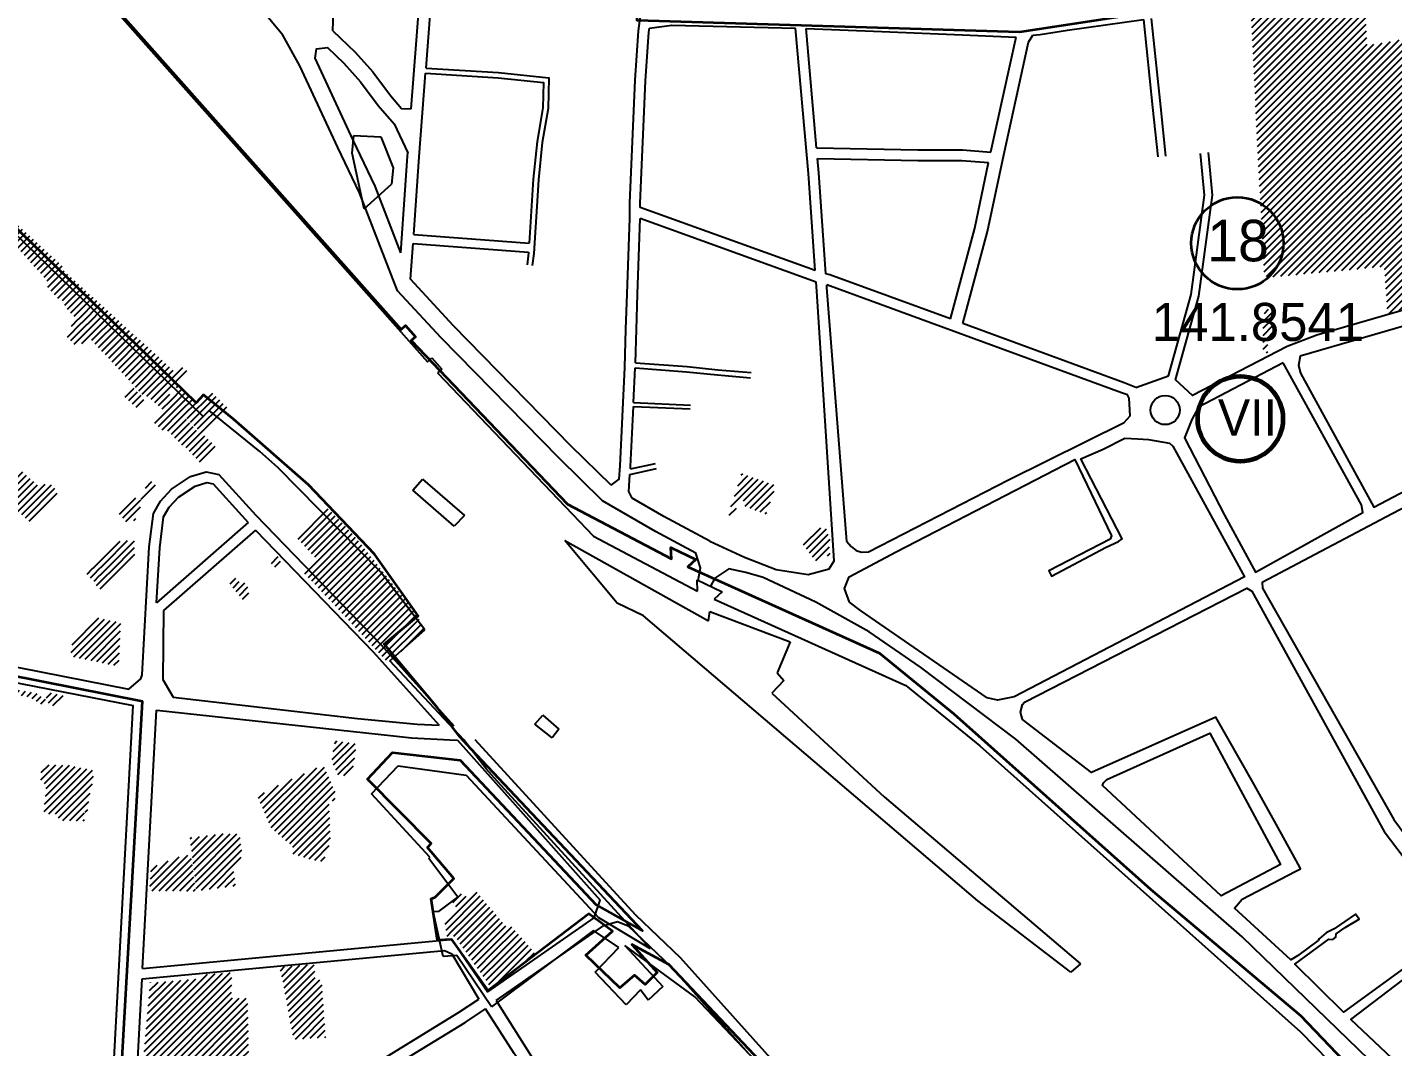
# Model space of a CAD drawing. Header units: millimetres. Extents: x 1378883 to 1389511, y 5662980 to 5673292.
# Drawn here: x 1384605 to 1385648, y 5667814 to 5668593 of the extents above; entities that cross this region are included whole.
import ezdxf
from ezdxf.enums import TextEntityAlignment as Align

# ---------------------------------------------------------------- set-up
doc = ezdxf.new("R2010")
doc.units = ezdxf.units.MM
doc.layers.add('_5Інше', color=252, linetype='Continuous', lineweight=25)
for name, color, linetype in [('N-raion', 1, 'Continuous'), ('zona', 3, 'Continuous'), ('вулиці', 7, 'Continuous'), ('ВулНазва', 7, 'Continuous'), ('КартаСкан', 252, 'Continuous'), ('район', 6, 'Continuous')]:
    doc.layers.add(name, color=color, linetype=linetype)
doc.layers.get('ВулНазва').off()
picture_1 = doc.add_image_def('image1.tif', size_in_pixel=(29607, 29619))
pattern_1 = [(45, (2.406558737158775, 2.800800597295165), (-2.651650429449553, 2.651650429449553), [])]

# ---------------------------------------------------------------- blocks, each defined once
blk = doc.blocks.new('ЛвЗд')
at = {"layer": '_5Інше', "color": 204, "linetype": 'Continuous'}
for points in [[(47723.211, 26396.857), (47977.07900000001, 26107.139)], [(47920.638, 26266.963), (47922.00900000001, 26280.367)], [(47922.00900000001, 26280.367), (47942.67099999999, 26279.36)], [(47942.67099999999, 26279.36), (47951.894, 26255.607)], [(47929.485, 26224.367), (47920.638, 26266.963)], [(47951.894, 26255.607), (47950.462, 26243.084)], [(47805.651, 26066.481), (47624.72, 26243.919)], [(47929.485, 26224.367), (47950.462, 26243.084)], [(47977.07900000001, 26107.139), (47980.455, 26110.157)], [(47980.455, 26110.157), (47988.05, 26101.638)], [(47988.05, 26101.638), (47984.657, 26098.665)], [(47984.657, 26098.665), (48103.333, 25973.135)], [(47810.065, 26071.1), (47805.651, 26066.481)], [(47848.732, 26039.341), (47810.065, 26071.1)], [(47862.416, 26027.223), (47848.732, 26039.341)], [(47940.318, 25947.027), (47862.416, 26027.223)], [(47965.281, 26009.154), (47972.731, 26017.561)], [(47972.731, 26017.561), (48004.843, 25989.514)], [(47996.712, 25981.399), (47965.281, 26009.154)], [(48004.843, 25989.514), (47996.712, 25981.399)], [(48103.333, 25973.135), (48182.492, 25930.781)], [(48081.334, 25969.974), (48190.656, 25908.091)], [(48120.926, 25922.055), (48081.334, 25969.974)], [(47974.058, 25902.431), (47940.318, 25947.027)], [(48182.492, 25930.781), (48182.113, 25939.35)], [(48182.113, 25939.35), (48201.209, 25930.223)], [(48201.209, 25930.223), (48195.137, 25924.531)], [(48141.09, 25912.124), (48120.926, 25922.055)], [(48195.137, 25924.531), (48341.191, 25857.844)], [(48395.236, 25692.797), (48141.09, 25912.124)], [(48190.656, 25908.091), (48191.819, 25915.101)], [(48191.819, 25915.101), (48252.944, 25891.487)], [(47947.158, 25878.927), (47974.058, 25902.431)], [(48252.944, 25891.487), (48243, 25868)], [(48003.117, 25818.085), (47947.158, 25878.927)], [(48243, 25868), (48248, 25862)], [(48248, 25862), (48238.831, 25852.455)], [(48341.191, 25857.844), (48397.476, 25811.159)], [(48238.831, 25852.455), (48324.055, 25772.778)], [(48057.653, 25829.754), (48063.573, 25836.742)], [(48063.573, 25836.742), (48075.79, 25825.909)], [(48070.837, 25819.377), (48057.653, 25829.754)], [(48075.79, 25825.909), (48070.837, 25819.377)], [(48020.106, 25795.81), (48003.117, 25818.085)], [(48397.476, 25811.159), (48641.138, 25591.431)], [(47932.523, 25777.357), (47952.968, 25798.506)], [(47952.968, 25798.506), (48004.867, 25791.225)], [(48028.653, 25786.214), (48020.106, 25795.81)], [(48004.867, 25791.225), (48105.291, 25681.834)], [(48144.53, 25658.031), (48028.653, 25786.214)], [(47976.808, 25728.749), (47932.523, 25777.357)], [(48324.055, 25772.778), (48473.32, 25644.379)], [(47975.865, 25727.78), (47976.808, 25728.749)], [(47998, 25698), (47975.865, 25727.78)], [(47983.539, 25687.267), (47998, 25698)], [(48465.99400000001, 25637.95), (48395.236, 25692.797)], [(47979.02099999999, 25687.082), (47983.539, 25687.267)], [(47986.524, 25652.809), (47979.02099999999, 25687.082)], [(48105.291, 25681.834), (48144.53, 25658.031)], [(48101.48, 25671.97), (48023.101, 25614.147)], [(48120.70099999999, 25658.752), (48101.48, 25671.97)], [(48178.627, 25620.756), (48125.331, 25660.334)], [(48125.331, 25660.334), (48154.11900000001, 25628.889)], [(47996.795, 25653.33), (47986.524, 25652.809)], [(48023.101, 25614.147), (47996.795, 25653.33)], [(48102.637, 25640.171), (48120.70099999999, 25658.752)], [(48126, 25615), (48102.637, 25640.171)], [(48473.32, 25644.379), (48465.99400000001, 25637.95)], [(48154.11900000001, 25628.889), (48142.845, 25618.459)], [(48136.978, 25626.307), (48126, 25615)], [(48142.845, 25618.459), (48136.978, 25626.307)], [(48363.023, 25423.8), (48178.627, 25620.756)], [(48641.138, 25591.431), (49033.371, 25184.782)]]:
    blk.add_lwpolyline(points, dxfattribs=at)

msp = doc.modelspace()

# ---------------------------------------------------------------- hatches: boundary and pattern name
at = {"layer": 'вулиці', "lineweight": -2}
h = msp.add_hatch(dxfattribs=at)
h.set_pattern_fill('ANSI31', color=5, scale=30, style=0)
h.set_pattern_definition(pattern_1)
h.paths.add_polyline_path([(1385644.215558737, 5668373.873800598), (1385750.742558633, 5668405.18280055), (1385795.098558737, 5668418.373800597), (1385730.535558737, 5668595.217800597), (1385663.104558745, 5668584.982800598), (1385628.592558737, 5668579.014800597), (1385626.755558738, 5668617.6568006), (1385542.854558737, 5668607.653800596), (1385539.970558737, 5668604.630800597), (1385544.93255874, 5668500.810800568), (1385550.161558737, 5668402.930800596), (1385553.809558734, 5668401.833800597), (1385584.020558762, 5668404.729800612), (1385641.843394888, 5668410.049031804)])
h.paths.add_polyline_path([(1385633.651207706, 5668501.45515535), (1385668.651207706, 5668501.45515535), (1385668.651207706, 5668508.95515535), (1385633.651207706, 5668508.95515535)], flags=24)
h = msp.add_hatch(dxfattribs=at)
h.set_pattern_fill('ANSI31', color=2, scale=30, style=0)
h.set_pattern_definition(pattern_1)
h.paths.add_polyline_path([(1384679.891558726, 5668326.495800631), (1384685.656558752, 5668320.085800576), (1384693.535558736, 5668311.559800597), (1384694.797558737, 5668312.698800597), (1384697.588558737, 5668309.637800598), (1384703.242558737, 5668314.917800599), (1384703.443558737, 5668314.748800597), (1384717.618558737, 5668329.947800598), (1384631.814558737, 5668408.013800596), (1384633.275558737, 5668409.293800598), (1384554.933558743, 5668481.412800593), (1384482.347558737, 5668536.859800598), (1384477.342558743, 5668528.945800607), (1384472.083558737, 5668520.118800597), (1384465.003558737, 5668524.339800598), (1384461.181558737, 5668518.922800598), (1384508.595558728, 5668486.750800597), (1384513.29655876, 5668483.773800589), (1384515.858558737, 5668482.001800598), (1384520.187558737, 5668487.951800599), (1384522.346558737, 5668485.226800597), (1384529.605558737, 5668492.666800598), (1384535.203558737, 5668487.115800597), (1384535.909558736, 5668487.690800597), (1384538.389558737, 5668484.827800598), (1384539.284558737, 5668485.573800596), (1384541.825558737, 5668482.531800598), (1384542.621558737, 5668483.196800598), (1384562.786558737, 5668459.456800598), (1384564.456558737, 5668460.877800598), (1384615.173558748, 5668405.228800598), (1384621.011558737, 5668398.298800597), (1384619.173558726, 5668396.61580059), (1384618.765558737, 5668396.272800597), (1384629.376558737, 5668384.676800597), (1384630.429558737, 5668385.653800596), (1384633.139558737, 5668382.782800598), (1384632.354558737, 5668382.046800598), (1384635.145558738, 5668379.076800598), (1384634.797558737, 5668378.753800598), (1384643.106156303, 5668369.667708577), (1384643.693486121, 5668370.220116083), (1384648.840968128, 5668364.765664968), (1384650.649563422, 5668366.468225364), (1384653.444558737, 5668363.372800597), (1384651.676558737, 5668361.720800596), (1384654.567558737, 5668358.640800597), (1384652.054558737, 5668356.272800597), (1384652.819558759, 5668355.468800543), (1384656.235558686, 5668351.731800569)])
h = msp.add_hatch(dxfattribs=at)
h.set_pattern_fill('ANSI31', color=2, scale=30, style=0)
h.set_pattern_definition(pattern_1)
h.paths.add_polyline_path([(1384640.099558737, 5668362.993800596), (1384635.447558737, 5668358.611800598), (1384634.357558738, 5668357.584800597), (1384643.313558737, 5668348.045800596), (1384649.651558737, 5668354.019800596), (1384650.407558737, 5668353.204800598), (1384651.171558736, 5668353.980800591), (1384652.771558737, 5668355.431800597), (1384652.006558738, 5668356.235800598), (1384654.519558738, 5668358.603800597), (1384651.628558737, 5668361.683800596), (1384653.397558737, 5668363.335800597), (1384650.605558737, 5668366.426800597), (1384648.797558737, 5668364.724800597), (1384643.649558737, 5668370.178800597), (1384642.724558737, 5668369.308800597), (1384638.185558737, 5668365.040800597)])
h.paths.add_polyline_path([(1384638.367063939, 5668355.490801686), (1384652.533730605, 5668355.490801686), (1384652.533730605, 5668360.490801685), (1384638.367063939, 5668360.490801685)], flags=24)
h = msp.add_hatch(dxfattribs=at)
h.set_pattern_fill('ANSI31', color=2, scale=30, style=0)
h.set_pattern_definition(pattern_1)
h.paths.add_polyline_path([(1385556.725558737, 5668377.899800598), (1385550.501558737, 5668377.066800597), (1385550.153558737, 5668375.283800596), (1385549.149558737, 5668361.576800599), (1385549.266558737, 5668343.157800597), (1385552.757558737, 5668344.531800598), (1385552.704558737, 5668352.161800596), (1385551.881558737, 5668355.425800597), (1385557.940558737, 5668357.007800598), (1385556.336558737, 5668363.416800597)])
h.paths.add_polyline_path([(1385545.594805241, 5668359.996839017), (1385561.428138574, 5668359.996839017), (1385561.428138574, 5668364.996839016), (1385545.594805241, 5668364.996839016)], flags=9)
h = msp.add_hatch(dxfattribs=at)
h.set_pattern_fill('ANSI31', color=2, scale=30, style=0)
h.set_pattern_definition(pattern_1)
h.paths.add_polyline_path([(1384715.213540112, 5668306.628436585), (1384712.43354011, 5668309.489436578), (1384713.204091167, 5668310.425179632), (1384712.720558737, 5668310.922800598), (1384717.550897752, 5668316.788675604), (1384711.140509138, 5668323.00177761), (1384703.443558737, 5668314.748800597), (1384703.242558737, 5668314.917800597), (1384698.286558737, 5668309.932800597), (1384710.200558737, 5668299.334800596), (1384701.988558737, 5668290.977800598), (1384710.603558737, 5668283.077800598), (1384712.432558737, 5668284.610800597), (1384723.863558737, 5668273.059800596), (1384724.568558718, 5668273.764800605), (1384735.26824664, 5668283.92914116), (1384727.418558727, 5668292.494800589), (1384726.279558737, 5668293.826800598), (1384726.701070354, 5668294.250944606), (1384724.38354011, 5668296.552436578), (1384725.08854011, 5668297.23743658)])
h.paths.add_polyline_path([(1384720.911558739, 5668320.869800601), (1384722.856558729, 5668323.073800547), (1384728.441558736, 5668329.552800597), (1384721.827558737, 5668334.456800598), (1384717.618558737, 5668329.947800598), (1384711.140509138, 5668323.001777609), (1384717.550897751, 5668316.788675603)])
h.paths.add_polyline_path([(1384710.802825502, 5668290.192134336), (1384724.969492169, 5668290.192134336), (1384724.969492169, 5668295.192134335), (1384710.802825502, 5668295.192134335)], flags=24)
h.paths.add_polyline_path([(1384714.584560989, 5668269.053969086), (1384761.251227656, 5668269.053969086), (1384761.251227656, 5668276.553969086), (1384714.584560989, 5668276.553969086)], flags=9)
h = msp.add_hatch(dxfattribs=at)
h.set_pattern_fill('ANSI31', color=2, scale=30, style=0)
h.set_pattern_definition(pattern_1)
h.paths.add_polyline_path([(1384678.488558738, 5668311.616800598), (1384688.368558736, 5668302.483800597), (1384694.748558737, 5668309.160800599), (1384684.817558737, 5668318.811800596)])
h.paths.add_polyline_path([(1384679.629456726, 5668307.671881277), (1384693.796123392, 5668307.671881277), (1384693.796123392, 5668312.671881276), (1384679.629456726, 5668312.671881276)], flags=25)
h = msp.add_hatch(dxfattribs=at)
h.set_pattern_fill('ANSI31', color=2, scale=30, style=0)
h.set_pattern_definition(pattern_1)
h.paths.add_polyline_path([(1384718.047697121, 5668316.307165767), (1384712.43354011, 5668309.489436579), (1384715.213540105, 5668306.628436586), (1384725.08854011, 5668297.237436579), (1384724.383540109, 5668296.552436577), (1384727.273540093, 5668293.682436671), (1384739.91954011, 5668281.299436579), (1384751.969328983, 5668293.599264946), (1384743.895123499, 5668300.151852744), (1384739.508362294, 5668295.506975658)])
h.paths.add_polyline_path([(1384743.895123507, 5668300.151852741), (1384751.969328984, 5668293.599264949), (1384759.29254011, 5668301.07443658), (1384744.82454011, 5668315.24443658), (1384735.440540109, 5668305.659436578), (1384720.624540109, 5668319.436436578), (1384718.047697122, 5668316.307165767), (1384739.508362294, 5668295.506975658)])
h.paths.add_polyline_path([(1384729.911840603, 5668289.824453338), (1384749.911840603, 5668289.824453338), (1384749.911840603, 5668294.824453337), (1384729.911840603, 5668294.824453337)], flags=25)
h = msp.add_hatch(dxfattribs=at)
h.set_pattern_fill('ANSI31', color=2, scale=30, style=0)
h.set_pattern_definition(pattern_1)
h.paths.add_polyline_path([(1384724.568558738, 5668273.764800598), (1384738.110558738, 5668259.037800598), (1384750.558558736, 5668270.884800597), (1384739.987840544, 5668281.369154283), (1384739.91954011, 5668281.299436579), (1384736.266010721, 5668284.876983188)])
h.paths.add_polyline_path([(1384714.584560989, 5668269.053969086), (1384761.251227656, 5668269.053969086), (1384761.251227656, 5668276.553969086), (1384714.584560989, 5668276.553969086)], flags=9)
h = msp.add_hatch(dxfattribs=at)
h.set_pattern_fill('ANSI31', color=2, scale=30, style=0)
h.set_pattern_definition(pattern_1)
h.paths.add_polyline_path([(1384628.854558737, 5668237.999800597), (1384621.695558737, 5668244.969800597), (1384614.386558737, 5668241.998800596), (1384601.156558735, 5668253.437800596), (1384598.775558737, 5668254.970800597), (1384593.341558738, 5668249.863800596), (1384584.149558737, 5668258.629800596), (1384581.728558737, 5668237.182800598), (1384607.143558738, 5668214.927800598), (1384610.459558737, 5668218.451800598)])
h.paths.add_polyline_path([(1384586.315684569, 5668233.260486076), (1384623.399017902, 5668233.260486076), (1384623.399017902, 5668239.510486074), (1384586.315684569, 5668239.510486074)], flags=24)
h = msp.add_hatch(dxfattribs=at)
h.set_pattern_fill('ANSI31', color=2, scale=30, style=0)
h.set_pattern_definition(pattern_1)
h.paths.add_polyline_path([(1384689.442195118, 5668234.724470501), (1384693.641195118, 5668230.633470502), (1384704.454195118, 5668241.7394705), (1384700.255195118, 5668245.830470501)])
h.paths.add_polyline_path([(1384692.471087932, 5668235.498814384), (1384708.304421265, 5668235.498814384), (1384708.304421265, 5668240.498814383), (1384692.471087932, 5668240.498814383)], flags=9)
h = msp.add_hatch(dxfattribs=at)
h.set_pattern_fill('ANSI31', color=2, scale=30, style=0)
h.set_pattern_definition(pattern_1)
h.paths.add_polyline_path([(1385152.787558737, 5668230.693800597), (1385152.384558737, 5668229.660800598), (1385154.301558737, 5668228.926800597), (1385153.523558737, 5668226.918800597), (1385169.445558737, 5668220.789800597), (1385177.078558737, 5668242.897800596), (1385150.992558737, 5668251.865800598), (1385147.609558737, 5668241.761800597), (1385140.470558737, 5668220.437800597), (1385144.258558737, 5668219.034800597), (1385149.268558737, 5668232.039800596)])
h.paths.add_polyline_path([(1385150.295507271, 5668233.219556447), (1385170.29550727, 5668233.219556447), (1385170.29550727, 5668238.219556446), (1385150.295507271, 5668238.219556446)], flags=24)
h = msp.add_hatch(dxfattribs=at)
h.set_pattern_fill('ANSI31', color=2, scale=30, style=0)
h.set_pattern_definition(pattern_1)
h.paths.add_polyline_path([(1384683.713113609, 5668232.178197308), (1384674.041113599, 5668222.430197297), (1384682.1541136, 5668213.346197296), (1384685.6791136, 5668216.921197295), (1384687.109113599, 5668215.521197296), (1384688.5091136, 5668216.941197296), (1384687.089113599, 5668218.351197298), (1384691.8051136, 5668223.334197296), (1384691.4971136, 5668228.812197297), (1384693.324113599, 5668230.634197298), (1384690.147113598, 5668233.092197297), (1384686.1231136, 5668233.714197297), (1384685.6391136, 5668234.191197297)])
h.paths.add_polyline_path([(1384638.983076722, 5668222.140213871), (1384730.649743389, 5668222.140213871), (1384730.649743389, 5668229.640213871), (1384638.983076722, 5668229.640213871)], flags=9)
h = msp.add_hatch(dxfattribs=at)
h.set_pattern_fill('ANSI31', color=5, scale=30, style=0)
h.set_pattern_definition([(45, (7.278159535024315, -20.62084938585758), (-2.651650429449553, 2.651650429449553), [])])
h.paths.add_polyline_path([(1384819.991762675, 5668214.220827541), (1384809.414159535, 5668204.528150615), (1384827.005159535, 5668185.666150615), (1384818.691159536, 5668178.043150616), (1384818.521159535, 5668178.222150614), (1384816.348159535, 5668176.185150614), (1384822.595159535, 5668169.540150614), (1384822.759159535, 5668169.687150614), (1384855.448159595, 5668134.612150682), (1384880.742159536, 5668107.327150614), (1384901.170285841, 5668125.452525557), (1384879.747092655, 5668153.425318214)])
h.paths.add_polyline_path([(1384856.635159545, 5668202.310150604), (1384849.78015953, 5668210.013150619), (1384842.473159535, 5668217.415150614), (1384835.168159534, 5668224.817150613), (1384831.073159534, 5668224.375150615), (1384819.991762674, 5668214.220827539), (1384879.747092661, 5668153.425318205), (1384901.170285842, 5668125.452525557), (1384907.462159541, 5668131.035150619), (1384908.877159535, 5668132.450150615), (1384903.898159537, 5668141.640150615), (1384900.785159534, 5668146.567150615), (1384882.626159616, 5668169.735150588), (1384867.027159589, 5668189.200150608)])
h.paths.add_polyline_path([(1384840.960545818, 5668164.732452363), (1384864.7204593, 5668164.732452363), (1384864.7204593, 5668172.205415593), (1384840.960545818, 5668172.205415593)], flags=25)
h = msp.add_hatch(dxfattribs=at)
h.set_pattern_fill('ANSI31', color=2, scale=30, style=0)
h.set_pattern_definition(pattern_1)
h.paths.add_polyline_path([(1384678.581345969, 5668197.698882789), (1384673.57734597, 5668202.624882789), (1384671.541345969, 5668200.55088279), (1384672.467345969, 5668199.636882789), (1384660.08434597, 5668187.06088279), (1384669.294345969, 5668177.11488279), (1384672.586345969, 5668173.87688279), (1384687.32334597, 5668188.849882791), (1384686.82834597, 5668201.086882789), (1384681.38134597, 5668200.54888279)])
h.paths.add_polyline_path([(1384656.688042146, 5668184.550738589), (1384690.854708812, 5668184.550738589), (1384690.854708812, 5668189.550738588), (1384656.688042146, 5668189.550738588)], flags=9)
h.paths.add_polyline_path([(1384627.977184884, 5668174.362467229), (1384697.143851551, 5668174.362467229), (1384697.143851551, 5668181.862467229), (1384627.977184884, 5668181.862467229)], flags=9)
h = msp.add_hatch(dxfattribs=at)
h.set_pattern_fill('ANSI31', color=2, scale=30, style=0)
h.set_pattern_definition(pattern_1)
h.paths.add_polyline_path([(1385197.145558737, 5668200.880800597), (1385195.960558737, 5668199.960800597), (1385207.620558738, 5668184.958800597), (1385218.397558737, 5668189.951800598), (1385217.439558737, 5668200.604800597), (1385218.504558738, 5668200.700800598), (1385218.160558737, 5668205.006800598), (1385217.047558737, 5668204.905800598), (1385216.658558737, 5668209.412800598), (1385209.777558738, 5668210.698800596)])
h.paths.add_polyline_path([(1385184.680697849, 5668193.502407398), (1385228.847364516, 5668193.502407398), (1385228.847364516, 5668201.002407398), (1385184.680697849, 5668201.002407398)], flags=9)
h = msp.add_hatch(dxfattribs=at)
h.set_pattern_fill('ANSI31', color=2, scale=30, style=0)
h.set_pattern_definition(pattern_1)
h.paths.add_polyline_path([(1384660.084345969, 5668187.06088279), (1384654.305345969, 5668181.20088279), (1384653.96734597, 5668180.857882789), (1384662.84834597, 5668172.119882789), (1384664.318345969, 5668173.619882789), (1384668.38634597, 5668169.617882789), (1384672.58634597, 5668173.87688279), (1384669.294345974, 5668177.114882788)])
h.paths.add_polyline_path([(1384627.977184884, 5668174.362467229), (1384697.143851551, 5668174.362467229), (1384697.143851551, 5668181.862467229), (1384627.977184884, 5668181.862467229)], flags=9)
h.paths.add_polyline_path([(1384651.580008556, 5668168.384338458), (1384666.580008556, 5668168.384338458), (1384666.580008556, 5668173.384338457), (1384651.580008556, 5668173.384338457)], flags=9)
h = msp.add_hatch(dxfattribs=at)
h.set_pattern_fill('ANSI31', color=2, scale=30, style=0)
h.set_pattern_definition(pattern_1)
h.paths.add_polyline_path([(1384798.320558737, 5668182.843800597), (1384798.545558737, 5668186.485800597), (1384794.938558738, 5668190.410800598), (1384789.552558737, 5668185.452800598), (1384794.862558737, 5668179.739800597)])
h.paths.add_polyline_path([(1384786.189365929, 5668183.319204801), (1384800.356032595, 5668183.319204801), (1384800.356032595, 5668188.3192048), (1384786.189365929, 5668188.3192048)], flags=9)
h = msp.add_hatch(dxfattribs=at)
h.set_pattern_fill('ANSI31', color=2, scale=30, style=0)
h.set_pattern_definition(pattern_1)
h.paths.add_polyline_path([(1384662.879414996, 5668171.968355932), (1384653.998414996, 5668180.706355933), (1384650.701414996, 5668177.363355934), (1384649.775414996, 5668178.277355932), (1384648.941414997, 5668177.431355932), (1384649.525414996, 5668176.865355932), (1384649.118414996, 5668176.452355933), (1384657.717414996, 5668168.002355933), (1384657.777414996, 5668166.522355932), (1384661.694414997, 5668162.629355934), (1384668.417414996, 5668169.466355932), (1384664.349414997, 5668173.468355931)])
h.paths.add_polyline_path([(1384651.580008556, 5668168.384338458), (1384666.580008556, 5668168.384338458), (1384666.580008556, 5668173.384338457), (1384651.580008556, 5668173.384338457)], flags=25)
h = msp.add_hatch(dxfattribs=at)
h.set_pattern_fill('ANSI31', color=2, scale=30, style=0)
h.set_pattern_definition(pattern_1)
h.paths.add_polyline_path([(1384763.175558738, 5668173.389800597), (1384760.541558737, 5668171.121800599), (1384760.017558737, 5668167.367800597), (1384767.520558724, 5668158.219800608), (1384770.504558738, 5668154.809800597), (1384775.805558737, 5668159.026800597), (1384773.799558737, 5668161.272800598), (1384775.488558737, 5668162.964800597), (1384770.685558738, 5668169.051800597), (1384768.767558737, 5668167.418800598)])
h.paths.add_polyline_path([(1384749.860714618, 5668161.72122636), (1384779.860714617, 5668161.72122636), (1384779.860714617, 5668166.721226359), (1384749.860714618, 5668166.721226359)], flags=9)
h = msp.add_hatch(dxfattribs=at)
h.set_pattern_fill('ANSI31', color=2, scale=30, style=0)
h.set_pattern_definition(pattern_1)
h.paths.add_polyline_path([(1384674.990558737, 5668104.586800598), (1384676.599558737, 5668137.967800599), (1384658.933558738, 5668141.685800597), (1384639.389558737, 5668121.979800598), (1384638.376558737, 5668112.282800597)])
h.paths.add_polyline_path([(1384613.752949862, 5668115.193268245), (1384699.169616528, 5668115.193268245), (1384699.169616528, 5668123.943268244), (1384613.752949862, 5668123.943268244)], flags=9)
h = msp.add_hatch(dxfattribs=at)
h.set_pattern_fill('ANSI31', color=5, scale=30, style=0)
h.set_pattern_definition(pattern_1)
h.paths.add_polyline_path([(1384582.572558737, 5668076.624800597), (1384585.927558737, 5668074.447800599), (1384592.012558736, 5668083.859800596), (1384607.191558737, 5668081.185800598), (1384616.513558737, 5668075.159800597), (1384619.234558737, 5668079.358800597), (1384614.864558737, 5668082.178800597), (1384615.095558737, 5668083.459800597), (1384592.947558737, 5668087.446800597), (1384592.716558737, 5668086.174800595), (1384584.998558737, 5668087.251800598)])
h.paths.add_polyline_path([(1384549.700042019, 5668081.173355397), (1384630.950042019, 5668081.173355397), (1384630.950042019, 5668089.923355396), (1384549.700042019, 5668089.923355396)], flags=9)
h = msp.add_hatch(dxfattribs=at)
h.set_pattern_fill('ANSI31', color=2, scale=30, style=0)
h.set_pattern_definition(pattern_1)
h.paths.add_polyline_path([(1384622.078558737, 5668084.518800596), (1384619.234558736, 5668079.358800595), (1384618.571558736, 5668078.333800596), (1384626.807558737, 5668073.120800597), (1384632.664558738, 5668082.271800597)])
h.paths.add_polyline_path([(1384619.805057224, 5668076.578376415), (1384633.971723891, 5668076.578376415), (1384633.971723891, 5668081.578376414), (1384619.805057224, 5668081.578376414)], flags=9)
h = msp.add_hatch(dxfattribs=at)
h.set_pattern_fill('ANSI31', color=2, scale=30, style=0)
h.set_pattern_definition(pattern_1)
h.paths.add_polyline_path([(1384837.787558737, 5668032.053800598), (1384842.602558737, 5668021.276800598), (1384849.134558738, 5668020.992800597), (1384854.238558737, 5668027.747800597), (1384856.715558737, 5668045.435800597), (1384839.928558737, 5668047.828800595)])
h.paths.add_polyline_path([(1384814.098876319, 5668031.000849145), (1384870.765542985, 5668031.000849145), (1384870.765542985, 5668038.500849145), (1384814.098876319, 5668038.500849145)], flags=9)
h = msp.add_hatch(dxfattribs=at)
h.set_pattern_fill('ANSI31', color=204, scale=30, style=0)
h.set_pattern_definition(pattern_1)
h.paths.add_polyline_path([(1384620.801558738, 5668029.308800598), (1384615.930558737, 5668026.654800597), (1384615.496558737, 5668017.111800599), (1384617.417558737, 5668016.934800596), (1384619.658558737, 5668010.999800598), (1384617.426558737, 5667994.074800598), (1384620.780558737, 5667991.987800598), (1384628.913558737, 5667991.613800596), (1384628.786558737, 5667986.912800598), (1384648.879558737, 5667986.422800599), (1384648.805558737, 5667992.781800598), (1384651.161558737, 5667994.798800595), (1384653.398558737, 5668009.693800596), (1384654.534558737, 5668011.731800597), (1384655.733558737, 5668021.930800597), (1384654.687558737, 5668025.683800597), (1384649.232558746, 5668026.415800597), (1384641.761558735, 5668027.933800598), (1384639.864558737, 5668029.000800597)])
h.paths.add_polyline_path([(1384607.798377095, 5668006.740224956), (1384662.798377095, 5668006.740224956), (1384662.798377095, 5668014.240224956), (1384607.798377095, 5668014.240224956)], flags=9)
h = msp.add_hatch(dxfattribs=at)
h.set_pattern_fill('ANSI31', color=2, scale=30, style=0)
h.set_pattern_definition(pattern_1)
h.paths.add_polyline_path([(1384835.547558737, 5668000.447800598), (1384840.140558737, 5668002.819800598), (1384840.573558737, 5668008.172800599), (1384831.407558738, 5668029.169800597), (1384803.900558744, 5668017.158800606), (1384780.980558738, 5668005.478800597), (1384784.518558737, 5667997.213800597), (1384791.288558738, 5667981.409800598), (1384800.81755874, 5667972.885800598), (1384808.066558737, 5667967.255800598), (1384807.727558737, 5667961.363800596), (1384821.397558724, 5667957.1788006), (1384831.720558737, 5667955.239800597), (1384833.058558736, 5667961.319800595), (1384836.917558737, 5667970.136800597), (1384836.279558737, 5667984.232800597)])
h.paths.add_polyline_path([(1384774.243572572, 5667992.470432753), (1384856.743572572, 5667992.470432753), (1384856.743572572, 5667999.970432753), (1384774.243572572, 5667999.970432753)], flags=9)
h = msp.add_hatch(dxfattribs=at)
h.set_pattern_fill('ANSI31', color=2, scale=30, style=0)
h.set_pattern_definition(pattern_1)
h.paths.add_polyline_path([(1384729.410558737, 5667973.680800597), (1384734.341558737, 5667933.123800597), (1384763.917558737, 5667936.758800598), (1384764.231558737, 5667937.601800596), (1384762.676558737, 5667949.840800597), (1384769.416558737, 5667960.007800598), (1384767.270558737, 5667976.733800597), (1384760.075558737, 5667975.893800596), (1384759.905558737, 5667977.342800598)])
h.paths.add_polyline_path([(1384714.998077352, 5667955.737838104), (1384783.748077352, 5667955.737838104), (1384783.748077352, 5667964.487838103), (1384714.998077352, 5667964.487838103)], flags=9)
h = msp.add_hatch(dxfattribs=at)
h.set_pattern_fill('ANSI31', color=2, scale=30, style=0)
h.set_pattern_definition(pattern_1)
h.paths.add_polyline_path([(1384733.773558737, 5667932.819800596), (1384730.526558737, 5667958.307800597), (1384726.658558737, 5667960.981800598), (1384699.537558737, 5667950.962800597), (1384699.246558742, 5667945.370800595), (1384698.581558737, 5667933.035800598)])
h.paths.add_polyline_path([(1384709.014195318, 5667941.258851212), (1384724.847528651, 5667941.258851212), (1384724.847528651, 5667946.258851212), (1384709.014195318, 5667946.258851212)], flags=24)
h = msp.add_hatch(dxfattribs=at)
h.set_pattern_fill('ANSI31', color=164, scale=30, style=0)
h.set_pattern_definition(pattern_1)
h.paths.add_polyline_path([(1384946.951558737, 5667933.938800597), (1384941.408558737, 5667928.620800599), (1384936.363558737, 5667930.765800597), (1384933.89169307, 5667928.335220266), (1384934.020924354, 5667928.163473792), (1384932.73254675, 5667927.19543412), (1384929.777558737, 5667924.289800597), (1384933.628558737, 5667919.905800598), (1384923.913558737, 5667910.468800597), (1384925.792558737, 5667897.720800598), (1384929.299558737, 5667898.125800597), (1384928.986558737, 5667905.773800597), (1384939.252558738, 5667913.504800598), (1384941.964558728, 5667910.423800608), (1384973.655558737, 5667869.932800598), (1384993.494558738, 5667884.630800597), (1384985.739558747, 5667893.926800606), (1384974.766558737, 5667905.960800597), (1384972.529558738, 5667904.005800597)])
h.paths.add_polyline_path([(1384917.021931911, 5667911.908906851), (1384987.855265245, 5667911.908906851), (1384987.855265245, 5667919.408906851), (1384917.021931911, 5667919.408906851)], flags=9)
h.paths.add_polyline_path([(1384911.38484033, 5667886.647884551), (1385008.88484033, 5667886.647884551), (1385008.88484033, 5667894.147884551), (1384911.38484033, 5667894.147884551)], flags=9)
h = msp.add_hatch(dxfattribs=at)
h.set_pattern_fill('ANSI31', color=2, scale=30, style=0)
h.set_pattern_definition(pattern_1)
h.paths.add_polyline_path([(1384959.329558737, 5667859.312800597), (1384973.655558738, 5667869.932800598), (1384941.964558734, 5667910.423800602), (1384939.252558737, 5667913.504800597), (1384928.986558737, 5667905.773800597), (1384929.299558738, 5667898.135800597), (1384931.767558738, 5667898.402800598)])
h.paths.add_polyline_path([(1384911.38484033, 5667886.647884551), (1385008.88484033, 5667886.647884551), (1385008.88484033, 5667894.147884551), (1384911.38484033, 5667894.147884551)], flags=9)
h = msp.add_hatch(dxfattribs=at)
h.set_pattern_fill('ANSI31', color=2, scale=30, style=0)
h.set_pattern_definition(pattern_1)
h.paths.add_polyline_path([(1384773.979187373, 5667825.204980037), (1384773.439914366, 5667850.987279802), (1384760.867914366, 5667851.190279801), (1384761.521914366, 5667870.7452798), (1384738.004914366, 5667868.902279802), (1384738.073914366, 5667866.0422798), (1384699.085914366, 5667862.8412798), (1384695.650786407, 5667825.204980036)])
h.paths.add_polyline_path([(1384695.650786407, 5667825.204980037), (1384690.572914366, 5667769.570279802), (1384718.697324585, 5667767.269396327), (1384719.858245063, 5667767.243417744), (1384728.739779135, 5667767.125730789), (1384764.086914366, 5667767.720279802), (1384767.752914366, 5667804.426279801), (1384774.336914366, 5667808.102279801), (1384773.979187373, 5667825.204980037)])
h.paths.add_polyline_path([(1384701.965045569, 5667815.569965668), (1384771.307150832, 5667815.569965668), (1384771.307150832, 5667825.460016137), (1384701.965045569, 5667825.460016137)], flags=9)
h = msp.add_hatch(dxfattribs=at)
h.set_pattern_fill('ANSI31', color=2, scale=30, style=0)
h.set_pattern_definition(pattern_1)
h.paths.add_polyline_path([(1384825.178856909, 5667864.867579812), (1384824.988413353, 5667867.222889467), (1384824.792589358, 5667869.558910299), (1384824.181558737, 5667877.235800596), (1384797.651345516, 5667874.70214465), (1384800.326085644, 5667864.385528483), (1384802.846624815, 5667850.563563954), (1384802.876310667, 5667850.396588654), (1384807.686523729, 5667824.007189885), (1384808.218957132, 5667819.605489344), (1384833.08713314, 5667821.040647545), (1384829.963985063, 5667864.738690098), (1384828.23679281, 5667864.923776326)])
h.paths.add_polyline_path([(1384811.272838768, 5667848.401795567), (1384827.106172101, 5667848.401795567), (1384827.106172101, 5667853.401795566), (1384811.272838768, 5667853.401795566)], flags=24)
h = msp.add_hatch(dxfattribs=at)
h.set_pattern_fill('ANSI31', color=12, scale=30, style=0)
h.set_pattern_definition(pattern_1)
h.paths.add_polyline_path([(1384587.867558737, 5667848.145800598), (1384560.900558737, 5667849.078800597), (1384558.758666811, 5667825.204980037), (1384585.837826432, 5667825.204980037)])
h.paths.add_polyline_path([(1384585.837826432, 5667825.204980037), (1384558.758666811, 5667825.204980038), (1384558.635558737, 5667823.832800597), (1384585.605558737, 5667822.579800597)])
h.paths.add_polyline_path([(1384529.740892859, 5667832.311861833), (1384617.451779665, 5667832.311861833), (1384617.451779665, 5667842.109987284), (1384529.740892859, 5667842.109987284)], flags=9)

# ---------------------------------------------------------------- linework, layer by layer
at = {"layer": 'N-raion', "color": 1, "lineweight": 35}
msp.add_circle((1385529.470278987, 5668427.857050428), 35.20463836923903, dxfattribs=at)
at = {"layer": 'zona', "color": 3, "lineweight": 60}
msp.add_circle((1385531.711385391, 5668293.707815873), 32.53985280000001, dxfattribs=at)
at = {"layer": 'вулиці', "color": 7}
for points in [[(1385117.663624684, 5668170.143766779), (1385119.440932415, 5668179.842658056), (1385115.805837534, 5668191.144382465), (1385084.925186774, 5668207.593712772), (1385044.551327066, 5668231.070047121), (1385011.107366389, 5668263.876725992), (1384921.240387229, 5668355.628567579), (1384887.796361325, 5668391.445028107), (1384858.827927397, 5668466.341112005), (1384842.257397566, 5668500.973945758), (1384813.308850297, 5668563.369840976), (1384800.189840844, 5668586.949146746), (1384775.503779615, 5668616.915702147), (1384734.677110669, 5668652.270836802), (1384684.328402226, 5668683.726747742), (1384605.373069019, 5668730.304911705), (1384514.682853703, 5668786.59781831), (1384454.009416266, 5668836.162340671), (1384394.045980061, 5668890.007222722), (1384320.9844072, 5668957.173440842), (1384214.470524543, 5669057.108823187), (1384023.902736668, 5669233.792220591), (1383744.639108368, 5669501.491975872)], [(1384838.409745982, 5668590.161327429), (1384839.475558737, 5668620.570800597), (1384844.866558737, 5668692.418800597), (1384852.448558737, 5668790.193800597)], [(1384898.249803961, 5668530.64163668), (1384906.61332765, 5668638.986432179), (1384915.950901099, 5668759.616477011), (1384917.944208069, 5668788.416943735)], [(1384909.672370038, 5668561.677776959), (1384914.893673513, 5668629.316858079)], [(1385051.007492166, 5668242.947361466), (1385057.157812231, 5668247.552791254), (1385057.910587651, 5668257.683729728), (1385061.445462976, 5668332.822378138), (1385062.368761279, 5668362.215205292), (1385063.272229278, 5668389.206186714), (1385065.288048773, 5668446.943696209), (1385065.36566997, 5668458.723802224), (1385069.318660907, 5668552.433353232), (1385072.022288974, 5668590.0347279), (1385074.59468149, 5668609.303104592), (1385074.852553355, 5668612.515873136)], [(1385463.663528881, 5668599.631902517), (1385470.696213435, 5668532.137972228), (1385474.627395189, 5668494.453152869)], [(1384838.409745982, 5668590.161327429), (1384855.590357887, 5668573.767319486), (1384868.969091922, 5668558.802759659), (1384882.559724289, 5668540.615642961), (1384891.021867941, 5668530.881682754), (1384898.24980396, 5668530.64163668)], [(1385073.343052504, 5668455.264927821), (1385073.364558737, 5668458.528800596), (1385077.306558737, 5668551.977800597), (1385079.98420189, 5668589.217783657), (1385080.365165856, 5668592.071375071)], [(1385080.365165856, 5668592.071375071), (1385097.377024109, 5668594.397117132), (1385191.898938998, 5668592.149305355)], [(1385206.97494676, 5668406.920744961), (1385201.745937542, 5668481.004111691), (1385191.898938998, 5668592.149305355)], [(1385200.010817163, 5668592.047236128), (1385257.910558737, 5668589.601800597), (1385319.606397786, 5668587.028883826), (1385360.491794022, 5668585.386749752)], [(1385208.047716412, 5668500.665062918), (1385200.010817163, 5668592.047236128)], [(1385373.127283787, 5668586.751292385), (1385378.821998055, 5668587.366280845), (1385399.695558737, 5668590.725800597), (1385457.710558737, 5668598.868800597)], [(1385457.710558737, 5668598.868800597), (1385464.728558737, 5668531.515800597), (1385468.659777486, 5668493.830626604)], [(1385319.654926562, 5668366.500519346), (1385338.553399621, 5668436.914482825), (1385350.946961496, 5668495.515522394), (1385369.887957291, 5668581.556106544), (1385373.127283788, 5668586.751292385)], [(1385341.132687877, 5668497.439586022), (1385341.171919955, 5668497.625088833), (1385360.491794022, 5668585.386749752)], [(1384824.90078085, 5668569.273616058), (1384825.919474945, 5668576.453254171), (1384834.303340166, 5668577.493104383), (1384846.961665406, 5668565.414332936), (1384859.671882621, 5668551.19753145), (1384873.212549236, 5668533.077279408), (1384885.396726911, 5668519.061882655), (1384895.652824808, 5668496.999216849)], [(1384890.5014899, 5668420.488269622), (1384870.771465263, 5668471.499020987), (1384854.017538438, 5668506.515159177), (1384824.90078085, 5668569.273616058)], [(1384900.234104384, 5668434.632943525), (1384904.435558737, 5668493.837800598), (1384909.364468809, 5668557.689087875)], [(1384909.364468809, 5668557.689087875), (1384964.73087347, 5668554.342165921), (1384999.50349312, 5668550.614356901), (1384998.989773136, 5668531.323070845), (1384994.475852403, 5668505.462750348), (1384991.612472838, 5668476.728202429), (1384988.434472857, 5668427.935078467)], [(1384909.672370038, 5668561.677776959), (1384965.064922936, 5668558.329274333), (1385003.600344212, 5668554.198073046), (1385002.980558737, 5668530.923800597), (1384998.441558737, 5668504.919800597), (1384995.599558737, 5668476.399800597), (1384991.929558737, 5668420.052800598), (1384990.855620467, 5668410.803983447)], [(1384890.5014899, 5668420.488269622), (1384895.458739657, 5668494.484951719), (1384895.652824808, 5668496.999216849)], [(1385208.047716412, 5668500.665062918), (1385285.37141473, 5668499.160686406), (1385319.380095547, 5668499.153736279), (1385341.132687877, 5668497.439586022)], [(1385476.850196632, 5668326.523208865), (1385494.181747752, 5668388.628215399), (1385504.459474543, 5668464.569920942), (1385501.359453324, 5668496.477133992)], [(1385838.714818385, 5668429.475770813), (1385726.603878686, 5668396.980328338), (1385590.250234893, 5668357.551592326), (1385567.431230513, 5668349.05476366), (1385495.188375391, 5668311.369624821), (1385482.196436926, 5668323.359048601), (1385500.072082847, 5668387.41373701), (1385510.498778611, 5668464.456168243), (1385507.331333577, 5668497.05734623)], [(1385208.745498498, 5668492.649973238), (1385285.292782463, 5668491.160702309), (1385319.064558737, 5668491.153800596), (1385339.463340128, 5668489.546333502)], [(1385215.163701132, 5668404.52849794), (1385209.721042892, 5668481.638793515), (1385208.752641485, 5668492.649834267)], [(1385310.229833428, 5668369.961190696), (1385328.825472728, 5668439.246823584), (1385339.463340128, 5668489.546333502)], [(1385206.97494676, 5668406.920744961), (1385073.343052504, 5668455.264927821)], [(1385069.5652527, 5668336.510216938), (1385070.364558737, 5668361.955800598), (1385071.267558737, 5668388.932800598), (1385073.287128911, 5668446.777737795)], [(1385207.591159007, 5668398.190395485), (1385073.287128911, 5668446.777737795)], [(1384900.234104384, 5668434.632943525), (1384988.434472857, 5668427.935078467)], [(1384897.805679815, 5668400.412762253), (1384899.738591602, 5668427.650417716)], [(1384899.738591602, 5668427.650417716), (1384987.979485652, 5668420.949475179)], [(1384987.979485652, 5668420.949475179), (1384987.944589646, 5668420.413702635), (1384986.882316791, 5668411.265348702)], [(1385753.88484918, 5668289.438163717), (1385873.109674766, 5668352.330271213), (1385845.09316267, 5668419.273416967), (1385577.532876296, 5668341.434495054)], [(1385310.229833428, 5668369.961190696), (1385218.121688017, 5668403.781123863), (1385215.163701132, 5668404.52849794)], [(1385051.007492166, 5668242.947361466), (1385020.303701103, 5668273.066085241), (1384930.63621346, 5668364.614251192), (1384897.805679815, 5668400.412762253)], [(1385126.5680833, 5668200.140914083), (1385152.96944993, 5668187.877079483), (1385177.056287702, 5668178.542940363), (1385201.558373824, 5668174.601862447), (1385217.547026416, 5668178.957812313), (1385221.49229132, 5668185.180562588), (1385208.08834912, 5668391.146323471), (1385207.591159007, 5668398.190395485)], [(1385231.080690827, 5668200.033872142), (1385215.900270009, 5668394.092964171), (1385215.756683139, 5668396.127269008)], [(1385231.080690827, 5668200.033872142), (1385234.505257387, 5668195.99579978), (1385238.303329074, 5668193.18084987), (1385242.223884985, 5668191.834579013), (1385247.737172584, 5668192.079367994), (1385354.743022235, 5668247.03642692), (1385443.094643107, 5668290.763239629), (1385447.550061356, 5668295.898654194), (1385446.864573997, 5668309.421950015), (1385445.448683286, 5668311.938828208), (1385440.882002725, 5668313.466574575), (1385215.756683139, 5668396.127269008)], [(1385451.837570768, 5668317.50141196), (1385442.928797203, 5668321.237268765), (1385319.654926562, 5668366.500519346)], [(1385577.532876296, 5668341.434495054), (1385576.273092592, 5668334.333999932), (1385577.659283548, 5668328.654866752), (1385633.71480522, 5668226.047445505), (1385750.84799989, 5668287.836199939)], [(1385068.197063571, 5668306.097852865), (1385069.439558737, 5668332.508800597)], [(1385069.439558737, 5668332.508800597), (1385108.759558737, 5668329.650800597), (1385132.247558737, 5668327.233800597), (1385157.653558737, 5668325.019800597)], [(1385069.5652527, 5668336.510216938), (1385109.109352307, 5668333.635928111), (1385132.625939416, 5668331.215986394), (1385158.000821713, 5668329.00469814)], [(1385564.376740563, 5668336.554294554), (1385499.767558737, 5668302.512800598), (1385494.722558737, 5668293.207800598), (1385489.188728862, 5668279.126165514), (1385519.550245968, 5668219.935595254), (1385543.260860554, 5668176.576002634), (1385625.207145699, 5668221.983596185), (1385624.225758919, 5668227.865070734), (1385564.376740563, 5668336.554294554)], [(1385451.837570768, 5668317.50141196), (1385476.850196632, 5668326.523208865)], [(1385065.763992846, 5668255.414030604), (1385065.896644224, 5668257.199268168), (1385068.056084775, 5668303.101154197)], [(1385068.056084775, 5668303.101154197), (1385111.494220086, 5668301.1857014)], [(1385068.197063571, 5668306.097852865), (1385111.626379989, 5668304.182788947)], [(1385233.13842473, 5668153.616098974), (1385229.427243245, 5668164.043832976), (1385232.939558737, 5668172.958800597), (1385268.938558737, 5668192.078800597), (1385405.365296023, 5668262.601345806), (1385433.267558737, 5668204.208800597), (1385432.285558737, 5668201.722800598), (1385385.341558737, 5668177.595800597), (1385387.452178254, 5668173.399731684), (1385429.287558737, 5668195.621800598), (1385438.757558737, 5668199.926800597), (1385441.534558737, 5668201.876800598), (1385409.965240879, 5668262.97924493), (1385426.978558737, 5668270.466800597), (1385443.579940534, 5668278.81396367), (1385453.403558737, 5668278.440800597), (1385461.697558737, 5668277.937800597), (1385477.627558737, 5668275.118800597), (1385480.203558737, 5668272.806800597), (1385534.998717024, 5668172.897709257), (1385358.919885692, 5668081.313759175), (1385346.273442059, 5668078.674230807), (1385338.345901534, 5668080.559608213), (1385241.474682037, 5668147.190380136), (1385233.13842473, 5668153.616098974)], [(1385065.454663021, 5668251.25103413), (1385085.732558737, 5668255.699800598)], [(1385065.763992846, 5668255.414030604), (1385084.875385239, 5668259.60687797)], [(1384682.767421593, 5668087.175911305), (1384691.689454968, 5668095.067714433), (1384692.778493147, 5668098.175975379), (1384698.269147603, 5668195.79470128), (1384701.379324798, 5668221.237813845), (1384706.879893833, 5668230.85354242), (1384715.327114744, 5668239.880561105), (1384729.864169838, 5668249.49628968), (1384741.693762262, 5668253.138900376), (1384751.310577303, 5668251.217578253), (1384779.611285138, 5668219.927528576), (1384875.021100746, 5668121.196037502), (1384930.812577707, 5668059.155621162)], [(1384703.88089371, 5668153.108963892), (1384706.241815887, 5668195.083962802), (1384709.124471355, 5668218.665811349), (1384713.359891026, 5668226.069890035), (1384720.525492182, 5668233.72732154), (1384733.318083034, 5668242.189151024), (1384742.112467891, 5668244.897149676), (1384747.15078216, 5668243.890556055), (1384773.766709861, 5668214.463246151)], [(1385067.188431968, 5668232.945148222), (1385064.483558737, 5668238.181800597), (1385065.454663021, 5668251.25103413)], [(1385548.49472273, 5668168.912288953), (1385647.754558737, 5668221.367800598), (1385672.661810603, 5668234.410652978)], [(1385126.5680833, 5668200.140914083), (1385091.250621234, 5668218.95361993), (1385067.188431967, 5668232.945148223)], [(1384773.766709861, 5668214.463246151), (1384703.88089371, 5668153.108963892)], [(1384779.332323227, 5668208.703866962), (1384709.158872059, 5668147.097063648)], [(1384779.332323227, 5668208.703866962), (1384869.168571916, 5668115.739985531), (1384919.584181024, 5668059.677562568)], [(1385967.531764624, 5667465.727614492), (1385718.993858483, 5667717.677748471), (1385533.153367744, 5667897.943594093), (1385360.361310313, 5668049.011947942), (1385287.400253014, 5668103.832264285), (1385248.115431486, 5668130.841339277), (1385207.376428287, 5668153.702813111), (1385167.18709715, 5668172.488399461), (1385153.957070508, 5668176.279945711), (1385141.052202905, 5668179.009824784), (1385130.348317313, 5668171.970716372), (1385126.929920784, 5668165.781661003)], [(1385365.320558737, 5668063.834800597), (1385363.850558737, 5668069.484800597), (1385365.439558737, 5668075.505800597), (1385366.798558737, 5668077.074800598), (1385536.823796968, 5668164.263043753), (1385540.448675407, 5668162.046257236), (1385641.547314578, 5667978.242322464), (1385702.018813408, 5667898.88774686), (1385738.091982007, 5667853.801221138), (1385776.559364155, 5667815.526763335), (1385800.31203925, 5667794.348244659), (1385839.836652528, 5667763.86617171), (1385839.768934357, 5667761.635444291), (1385742.156878072, 5667715.672441526), (1385616.145325814, 5667834.67567575), (1385701.427236823, 5667899.664051563)], [(1385548.49472273, 5668168.912288953), (1385548.58328305, 5668164.313438437), (1385649.098266831, 5667987.62503788), (1385700.627731696, 5667917.477589431), (1385733.172558737, 5667877.401800597), (1385766.747151696, 5667837.745511272), (1385854.276423808, 5667768.048320416)], [(1384709.158872059, 5668147.097063648), (1384708.531975709, 5668094.600345573), (1384716.426678245, 5668081.083839132)], [(1384472.134079361, 5668127.420785742), (1384540.271920607, 5668116.157195566), (1384598.553351048, 5668103.649155576), (1384682.767421593, 5668087.175911305)], [(1384466.857097391, 5668117.241762721), (1384531.997371834, 5668105.71993041), (1384589.38604958, 5668093.532701184), (1384686.015130317, 5668074.524646142)], [(1384716.426678245, 5668081.083839132), (1384857.260234922, 5668064.689969177), (1384902.991549922, 5668060.448855341), (1384919.584181024, 5668059.677562568)], [(1384669.429173183, 5667767.15468555), (1384686.015130317, 5668074.524646142)], [(1384693.206510508, 5667873.734658568), (1384703.851983884, 5668071.015931251)], [(1384703.851983884, 5668071.015931251), (1384704.144345324, 5668070.958420383), (1384884.769777774, 5668051.40631954), (1384898.509017689, 5668049.915701743), (1384927.859571986, 5668048.390659996), (1384933.765094871, 5668048.204847225)], [(1385698.096611221, 5667904.034711895), (1385610.646158893, 5667840.212654432), (1385573.430659995, 5667877.086829427), (1385599.300558737, 5667895.993800597), (1385602.291558737, 5667895.794800597), (1385604.799558737, 5667897.541800598), (1385605.051558737, 5667900.123800597), (1385611.748558737, 5667904.919800597), (1385622.393558737, 5667911.463800597), (1385619.627558737, 5667915.134800597), (1385603.354558737, 5667903.991800598), (1385597.345558737, 5667900.969800597), (1385592.007558737, 5667896.412800598), (1385591.167558737, 5667894.946800598), (1385575.296558737, 5667883.436800597), (1385570.36024289, 5667880.237564891), (1385527.221435596, 5667919.730494172), (1385533.236558737, 5667926.605800597), (1385573.720558737, 5667947.757800598), (1385577.652361246, 5667949.797665122), (1385577.146558737, 5667951.171800598), (1385559.079558737, 5667983.856800597), (1385541.242558737, 5668016.100800597), (1385513.08504172, 5668065.588970336), (1385418.124829002, 5668023.322930166), (1385365.320558737, 5668063.834800597)], [(1384933.765094871, 5668048.204847225), (1385042.785062908, 5667925.744131955)], [(1384946.964051655, 5668048.594657671), (1385052.28367393, 5667933.540807661)], [(1385427.153391741, 5668015.459956147), (1385429.639558737, 5668018.039800597), (1385508.4188083, 5668053.574993478), (1385562.372558737, 5667953.228800597), (1385517.178906113, 5667929.078281068), (1385426.439943191, 5668013.543737927), (1385427.153391741, 5668015.459956147)], [(1385052.28367393, 5667933.540807661), (1385069.643924179, 5667914.736195423), (1385103.913989564, 5667882.016682136), (1385223.625746806, 5667748.263192067), (1385282.596556576, 5667682.847030768), (1385297.066242427, 5667668.337416416), (1385287.613209595, 5667659.039427346), (1385250.533344532, 5667620.040610089), (1385194.597040853, 5667568.923454291)], [(1384956.787855904, 5667855.568695388), (1384956.999683079, 5667855.741529146), (1385038.0369069, 5667912.270232773), (1385042.785062908, 5667925.744131955)], [(1384963.336639841, 5667849.188620673), (1385045.562301636, 5667906.546336635), (1385055.97598364, 5667909.616762787)], [(1385055.97598364, 5667909.616762787), (1385064.0762903, 5667906.226014583), (1385096.724462318, 5667875.055011958), (1385216.186284715, 5667741.580773138), (1385273.500665265, 5667678.002084335), (1385275.463095898, 5667670.160612438), (1385273.143882385, 5667663.923085451), (1385237.703012864, 5667629.709980439), (1385186.551184773, 5667581.132665123)], [(1384693.206510508, 5667873.734658568), (1384925.243637562, 5667895.584084048), (1384929.494801572, 5667895.709808654)], [(1384929.494801572, 5667895.709808654), (1384956.787855904, 5667855.568695388)], [(1384692.770699346, 5667865.658232291), (1384923.853558737, 5667887.417800598), (1384929.432683514, 5667884.851679012), (1384950.07125555, 5667850.134430991)], [(1384632.947593404, 5667456.661000902), (1384657.474926516, 5667502.826450103), (1384664.124980155, 5667525.646903059), (1384686.681699764, 5667752.817258061), (1384692.770699346, 5667865.658232291)], [(1384687.499222172, 5667767.967534194), (1384719.858245095, 5667767.243417742), (1384785.092045007, 5667766.379021218), (1384801.497817842, 5667766.964305119), (1384816.731723019, 5667769.451837088), (1384863.659154341, 5667796.573079913), (1384934.454349513, 5667839.94163275), (1384950.07125555, 5667850.134430991)], [(1384963.336639841, 5667849.188620673), (1384991.634140928, 5667804.394319503), (1385041.511551439, 5667738.34452825), (1385062.770707057, 5667714.92163049), (1385057.137743074, 5667705.709214192), (1385128.858776715, 5667625.933749218), (1385143.611230913, 5667622.940711144), (1385186.551184773, 5667581.132665123)], [(1384687.023083481, 5667759.143760578), (1384719.380753538, 5667758.248954775), (1384785.192919805, 5667757.376894466), (1384802.386987957, 5667757.990301184), (1384819.808441799, 5667760.835036193), (1384868.262291261, 5667788.838457221), (1384939.541210334, 5667832.503335332), (1384955.106273816, 5667842.860719445)], [(1385043.661080921, 5667708.464215387), (1385041.974845053, 5667710.602828017), (1385026.202271355, 5667738.491829314), (1385006.374365422, 5667764.55353529), (1384977.120415534, 5667808.593373038), (1384955.106273816, 5667842.860719445)]]:
    msp.add_lwpolyline(points, dxfattribs=at)
msp.add_circle((1385474.337532073, 5668300.388695667), 11.16431600754583, dxfattribs=at)
at = {"layer": 'район', "color": 6, "lineweight": 35}
for points in [[(1385750.01, 5668643.61), (1385551.17, 5668617.58), (1385533.42, 5668615.26), (1385362.92, 5668589.14), (1385070.93, 5668597.97), (1385071.67, 5668613.75), (1384902.69, 5668627.07), (1384917.85, 5668787.67), (1384812.18, 5668791.74), (1384734.7, 5668796.56), (1384684.39, 5668680.19), (1384644.79, 5668708.13), (1384492.86, 5668802.29), (1384197.02085721, 5669085.537991363)], [(1384485.237424714, 5668733.510101923), (1384535.416956113, 5668713.245265237), (1384635.07525089, 5668650.059222874), (1384890.64257584, 5668361.839127525), (1384894.000769827, 5668364.876928235), (1384901.6457353, 5668356.402738662), (1384898.270276981, 5668353.409837205), (1385017.682416204, 5668228.579893352), (1385097.089114243, 5668186.692127795), (1385096.659729969, 5668195.258750882), (1385115.809071983, 5668186.244204561), (1385109.770649325, 5668180.516596001), (1385256.214283239, 5668114.689633662), (1385312.772845781, 5668068.336430129), (1385463.431787533, 5667934.074129065), (1385577.723673922, 5667837.798291463), (1385952.340320587, 5667445.709702548)], [(1384674.67, 5667755.79), (1384693.15, 5668077.58), (1384460.20916632, 5668123.671708547), (1384475.306826776, 5668273.84), (1384505.699605869, 5668483.600453244), (1384537.485320481, 5668496.544681521), (1384491.014617109, 5668530.67518794), (1384445.006138859, 5668564.466211138), (1384421.54732309, 5668552.154572716), (1384421.54732309, 5668552.154572716), (1384385.099670635, 5668576.502688681), (1384381.33462978, 5668579.017848399), (1384262.039054155, 5668666.636922615)], [(1385204.195412559, 5667761.432691489), (1385095.047312884, 5667876.649759887), (1385066.888176793, 5667892.097008858), (1385086.338846384, 5667870.705551619), (1385077.195652961, 5667861.413796349), (1385068.803962389, 5667868.647828674), (1385057.693397586, 5667858.775288077), (1385031.644256431, 5667883.828807859), (1385052.017679442, 5667902.110848777), (1385034.011871265, 5667915.34601352), (1384957.140062383, 5667856.715101429), (1384929.494801572, 5667895.709808654), (1384918.436579215, 5667895.376680988), (1384913.582432091, 5667926.8975415), (1384916.764306899, 5667928.053535653), (1384930.794358226, 5667942.425871402), (1384910.760199048, 5667965.994785528), (1384913.491593372, 5667969.154566988), (1384864.972002994, 5668018.349961458), (1384884.136541669, 5668038.63679939), (1384935.78288477, 5668032.968088706), (1385039.579670613, 5667922.349485228), (1385075.058975978, 5667902.32971476), (1384944.102914502, 5668041.222962353), (1384935.49963198, 5668050.768535077), (1384918.379935445, 5668072.943244477), (1384877.768681104, 5668121.455336181), (1384903.582348847, 5668143.184684609), (1384870.273226912, 5668190.230437212), (1384819.797664508, 5668243.31289057), (1384762.696487839, 5668293.287542848), (1384739.788545659, 5668311.878387813), (1384734.043879627, 5668305.987006175), (1384537.485320481, 5668496.544681521)]]:
    msp.add_lwpolyline(points, dxfattribs=at)

# ---------------------------------------------------------------- block references
at = {"layer": 'ВулНазва', "color": 7, "lineweight": 9, "rotation": 0.3369352804470327}
msp.add_blockref('ЛвЗд', (1337087.970409809, 5641948.350961773), dxfattribs=at)

# ---------------------------------------------------------------- texts
at = {"layer": 'N-raion', "color": 1, "lineweight": 35}
msp.add_text('18', height=31.72635648, dxfattribs=at).set_placement((1385506.396060106, 5668414.007641538))
msp.add_text('141.8541', height=29.05344, dxfattribs=at).set_placement((1385545.172166558, 5668353.195372), align=Align.CENTER)
at = {"layer": 'zona', "color": 3, "lineweight": 60}
msp.add_text('VII', height=27.65887488, dxfattribs=at).set_placement((1385514.578587906, 5668280.863950277))

# ---------------------------------------------------------------- pictures from other files: only their frames are drawn
at = {"layer": 'КартаСкан'}
image = msp.add_image(picture_1, insert=(1378952.031282713, 5663192.305465401), size_in_units=(10026.904000000008, 10030.968000000003), rotation=0.39543460783826495, dxfattribs=at)
image.dxf.flags = 15

doc.saveas('drawing.dxf')
